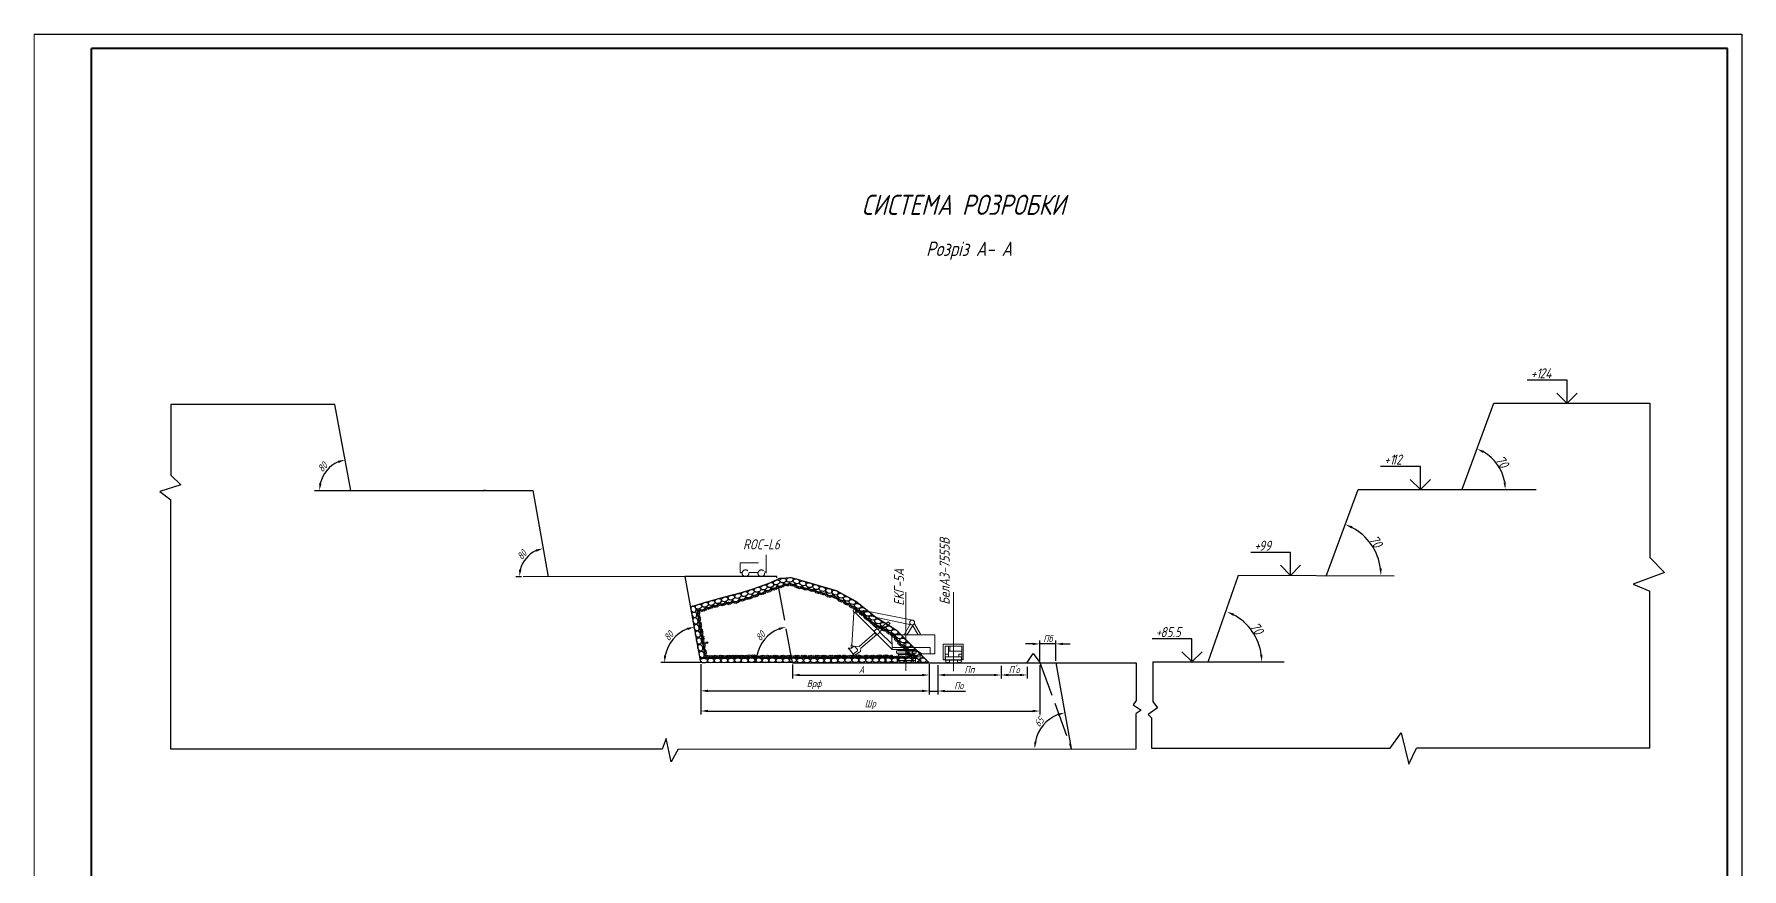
# Model space of a CAD drawing. Header units: millimetres. Extents: x 0 to 594, y 0 to 841.
# Drawn here: x 0 to 594, y 550 to 841 of the extents above; entities that cross this region are included whole.
import ezdxf

# ---------------------------------------------------------------- set-up
doc = ezdxf.new("R2010")
doc.units = ezdxf.units.MM
for name, pattern in [('ACAD_ISO02W100', [15, 12, -3]), ('BORDER2', [22.225, 6.35, -3.175, 6.35, -3.175, 0, -3.175]), ('K5LT_THIN', [0])]:
    doc.linetypes.add(name, pattern=pattern)
doc.layers.add('KONTUR', color=7, linetype='Continuous')
doc.layers.add('Рамка', color=30, linetype='Continuous')
doc.layers.add('Основная', color=7, linetype='Continuous', lineweight=40)
doc.styles.add('Такие дела', font='GOST_A.TTF', dxfattribs={"oblique": 15})
doc.dimstyles.new('ISO-25', dxfattribs={"dimtxt": 2.5, "dimasz": 2.5, "dimexe": 1.25, "dimexo": 0.625, "dimtad": 1, "dimtxsty": 'Standard', "dimcen": 2.5, "dimadec": 0, "dimazin": 0, "dimtfac": 1, "dimtmove": 0, "dimatfit": 3, "dimfxl": 1, "dimarcsym": 0})

# ---------------------------------------------------------------- blocks, each defined once
blk = doc.blocks.new('U0')
at = {"layer": 'KONTUR'}
for p, q in [((0, 841), (594, 841)), ((594, 841), (594, 0))]:
    blk.add_line(p, q, dxfattribs=at)
at = {"layer": 'Основная'}
for p, q in [((20, 5), (20, 836)), ((589, 836), (20, 836)), ((589, 5), (589, 836))]:
    blk.add_line(p, q, dxfattribs=at)
at = {"layer": 'Рамка', "color": 7, "linetype": 'K5LT_THIN', "lineweight": 18}
for q in [(0, 841), (0, 826)]:
    blk.add_line((0, 0), q, dxfattribs=at)
blk = doc.blocks.new('*D144')
at = {"color": 0, "lineweight": -2, "transparency": 16777216}
blk.add_line((263.16, 622.25), (249.89, 622.25), dxfattribs=at)
blk.add_arc((263.78, 622.25), 12.64, 111.72996, 168.64104, dxfattribs=at)
at = {"color": 0, "transparency": 16777216}
for points in [[(258.99, 634.39), (259.22, 633.59), (261.51, 634.68)], [(251.81, 624.69), (250.98, 624.78), (251.14, 622.25)]]:
    blk.add_solid(points, dxfattribs=at)
at = {"layer": 'Defpoints', "color": 0, "transparency": 16777216}
for p in [(258.29, 652.22), (256.19, 632.35), (263.78, 622.25), (263.78, 622.25), (383.31, 622.23)]:
    blk.add_point(p, dxfattribs=at)
at = {"color": 0, "transparency": 16777216, "insert": (252.63, 631.54), "char_height": 2.5, "attachment_point": 5, "rotation": 50.1855, "style": 'Такие дела'}
blk.add_mtext('80', dxfattribs=at)
blk = doc.blocks.new('*D145')
at = {"color": 0, "lineweight": -2, "transparency": 16777216}
blk.add_line((231.26, 622.25), (217.99, 622.25), dxfattribs=at)
blk.add_arc((231.88, 622.25), 12.64, 111.72996, 168.64729, dxfattribs=at)
at = {"color": 0, "transparency": 16777216}
for points in [[(227.09, 634.39), (227.32, 633.59), (229.61, 634.68)], [(219.91, 624.7), (219.08, 624.78), (219.24, 622.25)]]:
    blk.add_solid(points, dxfattribs=at)
at = {"layer": 'Defpoints', "color": 0, "transparency": 16777216}
for p in [(226.39, 652.23), (224.29, 632.35), (231.88, 622.25), (231.88, 622.25), (351.48, 622.25)]:
    blk.add_point(p, dxfattribs=at)
at = {"color": 0, "transparency": 16777216, "insert": (220.73, 631.54), "char_height": 2.5, "attachment_point": 5, "rotation": 50.18862, "style": 'Такие дела'}
blk.add_mtext('80', dxfattribs=at)
blk = doc.blocks.new('*D138')
at = {"color": 0, "lineweight": -2, "transparency": 16777216}
for p, q in [((349.83, 622.87), (349.83, 630.02)), ((355.41, 622.86), (355.41, 630.02)), ((347.33, 628.77), (344.83, 628.77)), ((355.41, 628.77), (349.83, 628.77)), ((357.91, 628.77), (360.41, 628.77))]:
    blk.add_line(p, q, dxfattribs=at)
at = {"color": 0, "transparency": 16777216}
for points in [[(347.33, 629.19), (347.33, 628.36), (349.83, 628.77)], [(357.91, 629.19), (357.91, 628.36), (355.41, 628.77)]]:
    blk.add_solid(points, dxfattribs=at)
at = {"layer": 'Defpoints', "color": 0, "transparency": 16777216}
for p in [(349.83, 628.77), (349.83, 622.25), (355.41, 622.23)]:
    blk.add_point(p, dxfattribs=at)
at = {"color": 0, "transparency": 16777216, "insert": (352.62, 630.65), "char_height": 2.5, "attachment_point": 5, "style": 'Такие дела'}
blk.add_mtext('Пб', dxfattribs=at)
blk = doc.blocks.new('*D146')
at = {"color": 0, "lineweight": -2, "transparency": 16777216}
blk.add_arc((360.78, 592.27), 12.77, 111.4684, 168.77945, dxfattribs=at)
at = {"color": 0, "transparency": 16777216}
for points in [[(355.99, 604.55), (356.22, 603.75), (358.51, 604.83)], [(348.67, 594.71), (347.84, 594.79), (348.01, 592.26)]]:
    blk.add_solid(points, dxfattribs=at)
at = {"layer": 'Defpoints', "color": 0, "transparency": 16777216}
for p in [(355.37, 622.23), (353.12, 602.49), (293.74, 592.25), (360.76, 592.36), (383.33, 592.27)]:
    blk.add_point(p, dxfattribs=at)
at = {"color": 0, "transparency": 16777216, "insert": (349.54, 601.66), "char_height": 2.5, "attachment_point": 5, "rotation": 50.12392, "style": 'Такие дела'}
blk.add_mtext('65', dxfattribs=at)
blk = doc.blocks.new('*D132')
at = {"color": 0, "lineweight": -2, "transparency": 16777216}
for p, q in [((231.87, 621.74), (231.87, 611.17)), ((311.3, 621.73), (311.3, 611.17)), ((234.37, 612.42), (308.8, 612.42))]:
    blk.add_line(p, q, dxfattribs=at)
at = {"color": 0, "transparency": 16777216}
for points in [[(234.37, 612.84), (234.37, 612), (231.87, 612.42)], [(308.8, 612.84), (308.8, 612), (311.3, 612.42)]]:
    blk.add_solid(points, dxfattribs=at)
at = {"layer": 'Defpoints', "color": 0, "transparency": 16777216}
for p in [(231.87, 622.36), (311.3, 622.36), (311.3, 612.42)]:
    blk.add_point(p, dxfattribs=at)
at = {"color": 0, "transparency": 16777216, "insert": (271.28, 614.65), "char_height": 2.5, "attachment_point": 5, "style": 'Такие дела'}
blk.add_mtext('Врф', dxfattribs=at)
blk = doc.blocks.new('*D133')
at = {"color": 0, "lineweight": -2, "transparency": 16777216}
for p, q in [((263.78, 621.62), (263.78, 616.7)), ((266.28, 617.95), (308.8, 617.95)), ((311.3, 621.73), (311.3, 616.7))]:
    blk.add_line(p, q, dxfattribs=at)
at = {"color": 0, "transparency": 16777216}
for points in [[(266.28, 618.37), (266.28, 617.53), (263.78, 617.95)], [(308.8, 618.37), (308.8, 617.53), (311.3, 617.95)]]:
    blk.add_solid(points, dxfattribs=at)
at = {"layer": 'Defpoints', "color": 0, "transparency": 16777216}
for p in [(263.78, 622.25), (311.3, 622.36), (311.3, 617.95)]:
    blk.add_point(p, dxfattribs=at)
at = {"color": 0, "transparency": 16777216, "insert": (287.81, 619.82), "char_height": 2.5, "attachment_point": 5, "style": 'Такие дела'}
blk.add_mtext('А', dxfattribs=at)
blk = doc.blocks.new('*D134')
at = {"color": 0, "lineweight": -2, "transparency": 16777216}
for p, q in [((311.3, 621.42), (311.3, 611.13)), ((314.31, 621.42), (314.31, 611.13)), ((308.8, 612.38), (306.3, 612.38)), ((311.3, 612.38), (314.31, 612.38)), ((316.81, 612.38), (323.91, 612.38))]:
    blk.add_line(p, q, dxfattribs=at)
at = {"color": 0, "transparency": 16777216}
for points in [[(308.8, 612.8), (308.8, 611.97), (311.3, 612.38)], [(316.81, 612.8), (316.81, 611.97), (314.31, 612.38)]]:
    blk.add_solid(points, dxfattribs=at)
at = {"layer": 'Defpoints', "color": 0, "transparency": 16777216}
for p in [(311.3, 622.05), (314.31, 622.05), (314.31, 612.38)]:
    blk.add_point(p, dxfattribs=at)
at = {"color": 0, "transparency": 16777216, "insert": (321.61, 614.26), "char_height": 2.5, "attachment_point": 5, "style": 'Такие дела'}
blk.add_mtext('По', dxfattribs=at)
blk = doc.blocks.new('*D135')
at = {"color": 0, "lineweight": -2, "transparency": 16777216}
for p, q in [((314.31, 621.11), (314.31, 616.71)), ((316.81, 617.96), (333.84, 617.96)), ((336.34, 621.11), (336.34, 616.71))]:
    blk.add_line(p, q, dxfattribs=at)
at = {"color": 0, "transparency": 16777216}
for points in [[(316.81, 618.37), (316.81, 617.54), (314.31, 617.96)], [(333.84, 618.37), (333.84, 617.54), (336.34, 617.96)]]:
    blk.add_solid(points, dxfattribs=at)
at = {"layer": 'Defpoints', "color": 0, "transparency": 16777216}
for p in [(314.31, 621.73), (336.34, 621.73), (336.34, 617.96)]:
    blk.add_point(p, dxfattribs=at)
at = {"color": 0, "transparency": 16777216, "insert": (325.32, 619.83), "char_height": 2.5, "attachment_point": 5, "style": 'Такие дела'}
blk.add_mtext('Пп', dxfattribs=at)
blk = doc.blocks.new('*D136')
at = {"color": 0, "lineweight": -2, "transparency": 16777216}
for p, q in [((336.34, 620.8), (336.34, 616.71)), ((338.84, 617.96), (342.88, 617.96)), ((345.38, 620.8), (345.38, 616.71))]:
    blk.add_line(p, q, dxfattribs=at)
at = {"color": 0, "transparency": 16777216}
for points in [[(338.84, 618.37), (338.84, 617.54), (336.34, 617.96)], [(342.88, 618.37), (342.88, 617.54), (345.38, 617.96)]]:
    blk.add_solid(points, dxfattribs=at)
at = {"layer": 'Defpoints', "color": 0, "transparency": 16777216}
for p in [(336.34, 621.42), (345.38, 621.42), (345.38, 617.96)]:
    blk.add_point(p, dxfattribs=at)
at = {"color": 0, "transparency": 16777216, "insert": (340.86, 619.83), "char_height": 2.5, "attachment_point": 5, "style": 'Такие дела'}
blk.add_mtext("П'о", dxfattribs=at)
blk = doc.blocks.new('*D137')
at = {"color": 0, "lineweight": -2, "transparency": 16777216}
for p, q in [((231.87, 621.42), (231.87, 604.17)), ((349.8, 621.42), (349.8, 604.17)), ((234.37, 605.42), (347.3, 605.42))]:
    blk.add_line(p, q, dxfattribs=at)
at = {"color": 0, "transparency": 16777216}
for points in [[(234.37, 605.84), (234.37, 605), (231.87, 605.42)], [(347.3, 605.84), (347.3, 605), (349.8, 605.42)]]:
    blk.add_solid(points, dxfattribs=at)
at = {"layer": 'Defpoints', "color": 0, "transparency": 16777216}
for p in [(231.87, 622.05), (349.8, 622.05), (349.8, 605.42)]:
    blk.add_point(p, dxfattribs=at)
at = {"color": 0, "transparency": 16777216, "insert": (290.83, 607.65), "char_height": 2.5, "attachment_point": 5, "style": 'Такие дела'}
blk.add_mtext('Шр', dxfattribs=at)
blk = doc.blocks.new('*D139')
at = {"color": 0, "lineweight": -2, "transparency": 16777216}
blk.add_line((169.48, 652.14), (167.52, 652.13), dxfattribs=at)
blk.add_arc((178.76, 652.15), 9.98, 114.50181, 165.70706, dxfattribs=at)
at = {"color": 0, "transparency": 16777216}
for points in [[(174.49, 661.64), (174.74, 660.84), (177, 661.98)], [(169.49, 654.57), (168.67, 654.67), (168.77, 652.14)]]:
    blk.add_solid(points, dxfattribs=at)
at = {"layer": 'Defpoints', "color": 0, "transparency": 16777216}
for p in [(173.4, 682.15), (172.78, 660.15), (170.1, 652.14), (178.76, 652.16), (226.39, 652.23)]:
    blk.add_point(p, dxfattribs=at)
at = {"color": 0, "transparency": 16777216, "insert": (169.66, 659.76), "char_height": 2.5, "attachment_point": 5, "rotation": 50.10444, "style": 'Такие дела'}
blk.add_mtext('80', dxfattribs=at)
blk = doc.blocks.new('*D140')
at = {"color": 0, "lineweight": -2, "transparency": 16777216}
blk.add_arc((110.13, 682.16), 10.88, 113.57519, 166.79221, dxfattribs=at)
at = {"color": 0, "transparency": 16777216}
for points in [[(105.65, 692.53), (105.9, 691.73), (108.17, 692.86)], [(99.95, 684.6), (99.12, 684.69), (99.25, 682.16)]]:
    blk.add_solid(points, dxfattribs=at)
at = {"layer": 'Defpoints', "color": 0, "transparency": 16777216}
for p in [(104.64, 712.14), (103.59, 690.86), (97.52, 682.16), (110.13, 682.16), (173.4, 682.15)]:
    blk.add_point(p, dxfattribs=at)
at = {"color": 0, "transparency": 16777216, "insert": (100.33, 690.33), "char_height": 2.5, "attachment_point": 5, "rotation": 50.1837, "style": 'Такие дела'}
blk.add_mtext('80', dxfattribs=at)

msp = doc.modelspace()

# ---------------------------------------------------------------- linework, layer by layer
at = {"lineweight": 30}
for p, q in [((533.202, 720.519), (519.34, 720.519)), ((533.202, 712.519), (533.202, 720.519)), ((529.665, 716.029), (533.2, 712.493)), ((536.712, 716.029), (533.176, 712.493)), ((482.206, 690.527), (468.343, 690.527)), ((482.206, 682.527), (482.206, 690.527)), ((478.668, 686.036), (482.204, 682.501)), ((485.715, 686.036), (482.179, 682.501)), ((437.014, 660.614), (423.151, 660.614)), ((437.014, 652.614), (437.014, 660.614)), ((433.49, 656.137), (437.026, 652.602)), ((440.537, 656.137), (437.001, 652.602)), ((402.732, 630.54), (388.869, 630.54)), ((402.732, 622.54), (402.732, 630.54)), ((399.208, 626.063), (402.744, 622.528)), ((406.255, 626.063), (402.719, 622.528))]:
    msp.add_line(p, q, dxfattribs=at)
at = {"color": 7}
for p, q in [((496.709, 682.607), (507.703, 712.512)), ((507.703, 712.512), (562.046, 712.513)), ((449.462, 652.361), (460.595, 682.56)), ((460.595, 682.56), (522.501, 682.53)), ((408.375, 622.484), (418.964, 652.683)), ((418.964, 652.683), (473.118, 652.519)), ((389.065, 622.578), (389.065, 608.774)), ((389.14, 622.528), (434.797, 622.528)), ((388.653, 602.902), (388.653, 592.497))]:
    msp.add_line(p, q, dxfattribs=at)
at = {"color": 7, "linetype": 'BORDER2', "lineweight": 9}
for p, q in [((254.61, 659.726), (254.61, 652.159)), ((245.597, 656.945), (254.61, 656.945)), ((245.597, 653.643), (245.597, 656.945)), ((251.795, 653.643), (248.57, 653.643))]:
    msp.add_line(p, q, dxfattribs=at)
at = {"color": 7, "lineweight": 9}
for p, q in [((303.244, 619.352), (303.244, 646.823)), ((319.759, 619.319), (319.759, 646.757)), ((284.371, 628.372), (285.122, 639.748)), ((298.404, 626.862), (285.333, 639.914)), ((285.576, 640.067), (288.368, 639.312)), ((285.751, 640.713), (288.48, 640.146)), ((287.355, 639.583), (293.488, 633.788)), ((305.075, 635.398), (288.151, 639.021)), ((288.532, 640.39), (305.603, 637.067)), ((297.052, 636.506), (293.506, 633.831)), ((294.05, 632.975), (297.703, 635.879)), ((297.052, 636.506), (297.703, 635.879)), ((306.177, 635.755), (308.305, 632.194)), ((286.919, 627.857), (292.37, 632.641)), ((293.116, 632.081), (287.52, 627.319)), ((294.045, 633.021), (298.469, 628.68)), ((298.33, 631.922), (298.404, 626.862)), ((313.303, 631.922), (298.33, 631.922)), ((304.581, 635.409), (302.612, 631.955)), ((305.724, 635.409), (303.596, 631.848)), ((305.645, 635.117), (307.48, 631.955)), ((313.303, 625.311), (313.303, 631.922)), ((283.699, 626.681), (283.098, 627.308)), ((283.098, 627.308), (284.275, 627.308)), ((285.269, 624.721), (283.699, 626.681)), ((284.226, 628.214), (284.291, 628.372)), ((284.275, 627.308), (284.226, 628.214)), ((284.275, 627.308), (285.086, 627.988)), ((284.291, 628.372), (284.327, 628.372)), ((284.327, 628.372), (284.481, 628.372)), ((284.481, 628.372), (284.794, 627.743)), ((286.446, 626.42), (284.955, 625.27)), ((285.086, 627.988), (286.919, 627.857)), ((287.388, 626.184), (285.269, 624.721)), ((285.333, 627.97), (286.446, 626.785)), ((286.446, 626.785), (286.446, 626.42)), ((287.52, 627.319), (287.388, 626.184)), ((298.404, 627.564), (311.639, 627.564)), ((298.404, 626.862), (306.611, 626.862)), ((300.165, 624.237), (300.961, 625.122)), ((306.529, 624.271), (305.765, 625.122)), ((306.611, 626.862), (308.792, 625.311)), ((308.792, 625.311), (313.303, 625.311)), ((311.639, 627.564), (311.639, 625.384)), ((316.963, 625.209), (318.074, 625.209)), ((318, 626.197), (322.634, 626.197)), ((318.012, 627.961), (318.012, 624.259)), ((318.469, 627.973), (318.469, 626.234)), ((321.607, 624.341), (321.607, 625.169)), ((321.607, 625.169), (322.634, 625.169)), ((306.53, 622.958), (300.165, 622.958))]:
    msp.add_line(p, q, dxfattribs=at)
at = {"color": 7}
for points in [[(72.738, 712.141), (47.53, 712.141), (47.53, 712.141)], [(47.53, 712.141), (47.593, 687.505)], [(104.637, 712.141), (72.637, 712.141)], [(110.127, 682.163), (104.637, 712.141)], [(104.637, 712.141), (104.637, 712.141)], [(562.046, 712.513), (562.046, 712.513)], [(562.046, 712.513), (562.046, 658.87)], [(47.593, 687.505), (51.072, 684.152), (43.72, 681.831), (47.593, 678.865)], [(47.593, 592.16), (47.593, 678.865)], [(97.522, 682.163), (173.403, 682.15)], [(157.16, 682.158), (156.331, 682.153)], [(157.16, 682.158), (157.647, 682.158)], [(173.403, 682.15), (178.755, 652.161)], [(245.597, 653.643), (246.317, 653.643)], [(254.614, 653.718), (254.035, 653.718)], [(562.046, 658.87), (567.05, 653.604), (556.206, 649.577), (562.046, 647.099)], [(226.393, 652.228), (170.102, 652.139), (170.102, 652.139)], [(258.292, 652.224), (226.292, 652.224)], [(231.882, 622.25), (226.393, 652.228)], [(228.267, 641.721), (232.828, 643.109), (239.274, 644.893), (246.018, 646.616), (250.441, 648.042), (250.441, 648.042), (256.193, 650.148), (259.407, 651.621), (263.382, 651.932), (279.027, 647.333), (285.817, 643.612), (292.626, 638.2), (299.977, 633.565), (311.302, 622.241)], [(258.292, 652.224), (258.292, 652.224)], [(228.314, 641.735), (228.447, 641.054)], [(562.046, 592.517), (562.046, 647.099)], [(228.447, 641.054), (228.586, 640.289)], [(298.221, 623.856), (231.596, 623.856)], [(345.379, 622.249), (347.528, 625.42), (349.825, 622.249)], [(263.781, 622.246), (219.244, 622.25)], [(263.781, 622.246), (383.314, 622.233)], [(310.815, 622.241), (309.986, 622.237)], [(310.815, 622.241), (311.302, 622.241)], [(355.368, 622.233), (360.759, 592.364)], [(383.314, 622.233), (383.314, 609.11)], [(383.314, 609.11), (382.334, 607.549), (385.05, 605.716), (383.329, 604.562)], [(389.14, 608.774), (390.787, 606.557), (387.537, 604.222), (388.728, 602.902)], [(383.329, 592.274), (383.329, 604.562)], [(223.97, 592.163), (221.524, 587.75), (219.888, 595.821), (218.458, 592.143), (47.593, 592.16)], [(471.654, 592.497), (475.51, 597.785), (478.182, 586.906), (480.886, 592.517)], [(223.97, 592.163), (383.329, 592.274)], [(388.653, 592.497), (471.654, 592.497)], [(562.046, 592.517), (480.886, 592.517)]]:
    msp.add_lwpolyline(points, dxfattribs=at)
at = {"color": 7, "linetype": 'ACAD_ISO02W100'}
for points in [[(263.781, 622.246), (258.292, 652.224)], [(349.825, 622.249), (360.759, 592.364)]]:
    msp.add_lwpolyline(points, dxfattribs=at)
at = {"color": 7, "lineweight": 9}
for points in [[(288.269, 640.18), (288.348, 640.282), (288.419, 640.347), (288.483, 640.383), (288.54, 640.392), (288.589, 640.381), (288.633, 640.355), (288.669, 640.319), (288.7, 640.278), (288.725, 640.236), (288.744, 640.194), (288.759, 640.151), (288.77, 640.108), (288.776, 640.063), (288.78, 640.017), (288.781, 639.968), (288.78, 639.917), (288.778, 639.863), (288.774, 639.807), (288.768, 639.749), (288.759, 639.69), (288.748, 639.63), (288.735, 639.569), (288.718, 639.508), (288.699, 639.447), (288.676, 639.388), (288.649, 639.33), (288.62, 639.274), (288.589, 639.222), (288.556, 639.174), (288.521, 639.131), (288.485, 639.094), (288.448, 639.064), (288.411, 639.04), (288.374, 639.023), (288.337, 639.012), (288.3, 639.006), (288.265, 639.005), (288.232, 639.006), (288.201, 639.01), (288.172, 639.016), (288.146, 639.024), (288.123, 639.035), (288.103, 639.053), (288.087, 639.081), (288.074, 639.122), (288.066, 639.178), (288.061, 639.253), (288.06, 639.35)], [(288.487, 640.142), (288.523, 639.998), (288.547, 639.884), (288.558, 639.792), (288.555, 639.712), (288.535, 639.634), (288.498, 639.547), (288.443, 639.444), (288.367, 639.313)]]:
    msp.add_lwpolyline(points, dxfattribs=at)
for points in [[(298.268, 624.237), (300.165, 624.237), (300.165, 622.254), (298.268, 622.254)], [(299.984, 626.33), (306.827, 626.33), (306.827, 625.61), (299.984, 625.61)], [(300.525, 625.507), (306.364, 625.507), (306.364, 625.122), (300.525, 625.122)], [(300.55, 626.87), (306.39, 626.87), (306.39, 626.484), (300.55, 626.484)], [(306.529, 624.271), (308.427, 624.271), (308.427, 622.287), (306.529, 622.287)], [(316.245, 628.695), (323.135, 628.695), (323.135, 623.177), (316.245, 623.177)], [(316.856, 627.975), (322.653, 627.975), (322.653, 623.142), (316.856, 623.142)], [(316.962, 624.279), (322.565, 624.279), (322.546, 623.142), (316.962, 623.142)], [(317.082, 623.146), (318.353, 623.146), (318.353, 622.248), (317.082, 622.248)], [(321.196, 623.146), (322.467, 623.146), (322.467, 622.248), (321.196, 622.248)]]:
    msp.add_lwpolyline(points, close=True, dxfattribs=at)
at = {"color": 7, "linetype": 'BORDER2', "lineweight": 9}
for centre in [(247.441, 653.361), (252.923, 653.361)]:
    msp.add_circle(centre, 1.163, dxfattribs=at)
at = {"color": 7}
for centre in [(255.653, 647.162), (256.198, 647.495), (256.707, 647.883), (257.349, 647.858), (257.96, 648.029), (258.475, 648.417), (259.098, 648.583), (259.74, 648.595), (260.338, 648.824), (260.821, 649.244), (261.463, 649.292), (262.105, 649.268), (262.69, 649.572), (263.3, 649.332), (263.926, 649.187), (264.575, 649.268), (264.993, 648.778), (265.562, 648.466), (266.196, 648.305), (266.855, 648.441), (267.424, 648.129), (268.018, 647.88), (268.66, 647.848), (269.293, 648.008), (269.783, 647.599), (270.384, 647.375), (271.01, 647.359), (271.636, 647.166), (233.917, 641.246), (235.144, 641.285), (235.672, 641.575), (236.252, 641.853), (236.859, 641.8), (237.453, 641.918), (237.967, 642.239), (238.589, 642.461), (239.167, 642.343), (239.79, 642.432), (240.323, 642.743), (240.946, 642.906), (242.161, 642.95), (242.739, 643.246), (243.39, 643.279), (244.033, 643.206), (244.661, 643.36), (245.194, 643.725), (245.77, 643.995), (246.405, 643.98), (247.026, 644.177), (247.53, 644.579), (248.165, 644.601), (248.808, 644.637), (249.407, 644.871), (249.889, 645.28), (250.525, 645.376), (251.168, 645.513), (252.121, 646.284), (252.77, 646.149), (253.44, 646.266), (254.005, 646.572), (254.388, 647.091), (255.028, 647.041), (272.157, 646.781), (272.767, 646.589), (273.4, 646.609), (273.974, 646.298), (274.604, 646.139), (275.234, 646.218), (275.625, 645.724), (276.192, 645.413), (276.83, 645.269), (277.476, 645.349), (278.098, 645.182), (278.697, 644.91), (279.327, 644.831), (279.701, 644.297), (280.164, 643.858), (280.778, 643.659), (281.425, 643.627), (281.823, 643.141), (282.326, 642.766), (282.932, 642.558), (283.57, 642.463), (283.937, 641.928), (284.472, 641.586), (285.091, 641.421), (230.899, 640.661), (231.032, 638.99), (231.165, 639.618), (231.245, 636.546), (231.251, 638.398), (231.475, 637.796), (231.485, 637.152), (231.634, 636.045), (231.713, 640.415), (231.842, 635.432), (232.347, 640.362), (232.967, 640.52), (233.481, 640.797), (234.537, 641.14), (285.577, 641.023), (286.032, 640.56), (286.574, 640.233), (287.157, 639.938), (287.468, 639.372), (287.963, 638.973), (288.561, 638.742), (288.928, 638.215), (289.319, 637.698), (289.859, 637.379), (290.497, 637.252), (290.76, 636.653), (291.207, 636.175), (291.774, 635.896), (292.404, 635.816), (292.795, 635.306), (231.714, 634.162), (231.81, 634.793), (232.093, 633.64), (232.226, 632.386), (232.269, 633.022), (232.279, 631.747), (232.61, 631.198), (232.652, 629.941), (232.743, 630.58), (293.281, 634.875), (293.872, 634.644), (294.494, 634.596), (294.845, 634.062), (295.379, 633.703), (295.979, 633.486), (296.604, 633.41), (296.923, 632.874), (297.447, 632.491), (298.047, 632.287), (298.398, 631.76), (298.882, 631.348), (299.474, 631.079), (299.608, 630.452), (300.02, 629.95), (300.593, 629.664), (232.727, 629.308), (232.931, 627.452), (233.009, 628.716), (233.089, 628.077), (233.114, 626.865), (233.332, 624.411), (233.336, 625.064), (233.432, 626.306), (233.519, 625.661), (233.989, 629.211), (234.023, 624.497), (234.685, 624.382), (235.347, 624.411), (236.182, 624.44), (236.93, 624.497), (237.477, 624.353), (238.168, 624.411), (238.772, 624.497), (239.434, 624.468), (240.096, 624.382), (240.787, 624.44), (241.449, 624.526), (242.14, 624.468), (242.859, 624.497), (243.521, 624.497), (244.155, 624.526), (244.701, 624.526), (245.306, 624.468), (245.997, 624.526), (246.655, 624.466), (247.268, 624.466), (247.994, 624.535), (248.629, 624.625), (249.242, 624.535), (249.854, 624.603), (250.558, 624.625), (251.102, 624.466), (251.692, 624.33), (252.328, 624.33), (252.94, 624.466), (253.621, 624.489), (254.279, 624.398), (255.074, 624.489), (255.686, 624.444), (256.299, 624.444), (256.958, 624.421), (257.548, 624.557), (258.113, 624.545), (258.766, 624.434), (259.388, 624.306), (259.961, 624.466), (260.614, 624.529), (261.219, 624.354), (261.825, 624.402), (262.526, 624.529), (263.147, 624.513), (263.8, 624.274), (264.501, 624.402), (265.106, 624.545), (265.791, 624.529), (266.46, 624.306), (267.097, 624.497), (267.766, 624.545), (268.355, 624.497), (268.929, 624.29), (269.629, 624.434), (270.139, 624.497), (270.824, 624.418), (271.429, 624.29), (272.066, 624.513), (272.735, 624.513), (273.389, 624.402), (274.073, 624.466), (274.79, 624.513), (275.427, 624.466), (276.049, 624.227), (276.781, 624.481), (277.498, 624.513), (278.119, 624.37), (278.772, 624.466), (279.457, 624.545), (280.094, 624.577), (280.708, 624.338), (281.298, 624.561), (281.919, 624.593), (282.572, 624.45), (283.273, 624.402), (283.894, 624.513), (284.595, 624.513), (285.232, 624.418), (285.853, 624.434), (286.459, 624.657), (287.144, 624.593), (287.717, 624.434), (288.354, 624.29), (288.975, 624.545), (289.612, 624.577), (290.281, 624.402), (290.902, 624.45), (291.507, 624.561), (292.176, 624.529), (292.782, 624.243), (293.355, 624.561), (293.992, 624.641), (294.645, 624.577), (295.219, 624.45), (295.856, 624.657), (296.477, 624.673), (297.066, 624.497), (297.64, 624.227), (298.218, 624.585), (298.645, 624.082), (299.25, 624.194), (299.919, 624.162), (300.524, 623.875), (300.791, 629.055), (301.098, 624.194), (301.178, 628.526), (301.735, 624.273), (301.736, 628.203), (302.372, 628.083), (302.388, 624.209), (302.591, 627.475), (302.962, 624.082), (303.001, 626.988), (303.559, 626.67), (303.599, 624.289), (303.928, 626.144), (303.992, 625.502), (304.22, 624.305), (304.394, 624.993), (304.966, 624.682), (305.44, 624.287), (306.053, 624.115), (306.629, 624.329)]:
    msp.add_circle(centre, 0.322, dxfattribs=at)
at = {"color": 7, "lineweight": 9}
for centre, radius in [((285.704, 640.273), 0.798), ((305.429, 636.236), 0.844), ((293.157, 632.98), 0.882)]:
    msp.add_circle(centre, radius, dxfattribs=at)
at = {"color": 7}
for centre, radius, start, end in [((496.685, 682.543), 15.032, 9.511553, 60.275438), ((449.546, 652.59), 18.93, 7.398814, 62.190714), ((241.524, 642.832), 0.322, 197.811832, 147.580196), ((251.739, 645.806), 0.322, 69.452097, 33.33044), ((231.07, 640.252), 0.322, 159.099649, 66.154341), ((408.391, 622.528), 18.63, 7.694497, 61.808479), ((304.809, 624.13), 0.322, 100.910631, 47.347189), ((305.383, 623.859), 0.322, 130.296234, 34.544792), ((305.967, 624.691), 0.322, 137.723243, 15.691998)]:
    msp.add_arc(centre, radius, start, end, dxfattribs=at)
for centre, major_axis in [((249.352, 646.849), (1.118, 0.382)), ((251.617, 647.627), (1.118, 0.382)), ((253.854, 648.422), (1.118, 0.382)), ((256.106, 649.249), (1.118, 0.382)), ((258.268, 650.201), (1.118, 0.382)), ((260.504, 650.88), (1.174, 0.127)), ((262.863, 651.064), (1.174, 0.127)), ((265.138, 650.561), (-1.129, 0.346)), ((267.391, 649.872), (-1.129, 0.346)), ((269.68, 649.232), (-1.129, 0.346)), ((271.96, 648.546), (-1.129, 0.346)), ((274.19, 647.884), (-1.129, 0.346)), ((276.446, 647.223), (-1.129, 0.346)), ((278.554, 646.635), (-1.129, 0.346)), ((229.337, 640.837), (0.287, -1.146)), ((231.114, 641.753), (1.118, 0.382)), ((233.378, 642.421), (1.118, 0.382)), ((235.643, 643.048), (1.118, 0.382)), ((237.926, 643.676), (1.118, 0.382)), ((240.231, 644.303), (1.118, 0.382)), ((242.523, 644.903), (1.118, 0.382)), ((244.823, 645.485), (1.118, 0.382)), ((247.101, 646.126), (1.118, 0.382)), ((280.589, 645.556), (-1.129, 0.346)), ((282.599, 644.453), (-1.129, 0.346)), ((284.585, 643.326), (-1.129, 0.346)), ((286.497, 642.002), (-1.129, 0.346)), ((288.223, 640.617), (-1.129, 0.346)), ((230.012, 636.788), (0.287, -1.146)), ((230.398, 634.474), (0.287, -1.146)), ((289.971, 639.258), (-1.129, 0.346)), ((291.634, 637.898), (-1.129, 0.346)), ((293.512, 636.625), (-1.129, 0.346)), ((295.535, 635.434), (-1.129, 0.346)), ((230.848, 632.16), (0.287, -1.146)), ((231.266, 629.781), (0.287, -1.146)), ((297.468, 634.209), (-1.129, 0.346)), ((299.347, 632.93), (-1.129, 0.346)), ((300.79, 631.432), (-1.129, 0.346)), ((302.233, 629.962), (-1.129, 0.346)), ((231.684, 627.435), (0.287, -1.146)), ((232.198, 625.121), (0.287, -1.146)), ((232.977, 622.976), (1.181, 0)), ((235.374, 623.013), (1.181, 0)), ((237.7, 623.05), (1.181, 0)), ((240.063, 623.05), (1.181, 0)), ((242.425, 623.05), (1.181, 0)), ((244.788, 623.087), (1.181, 0)), ((247.151, 623.013), (1.181, 0)), ((249.513, 623.124), (1.181, 0)), ((251.987, 623.161), (1.181, 0)), ((254.386, 623.013), (1.181, 0)), ((256.786, 623.087), (1.181, 0)), ((259.2, 623.05), (1.181, 0)), ((261.563, 623.05), (1.181, 0)), ((263.962, 623.087), (1.181, 0)), ((266.435, 623.05), (1.181, 0)), ((268.798, 623.05), (1.181, 0)), ((271.235, 623.013), (1.181, 0)), ((273.634, 623.05), (1.181, 0)), ((275.997, 623.05), (1.181, 0)), ((278.322, 623.05), (1.181, 0)), ((280.759, 623.087), (1.181, 0)), ((283.195, 623.124), (1.181, 0)), ((285.632, 623.087), (1.181, 0)), ((288.031, 623.161), (1.181, 0)), ((290.431, 623.087), (1.181, 0)), ((292.793, 623.124), (1.181, 0)), ((295.119, 623.124), (1.181, 0)), ((297.076, 623.161), (1.181, 0)), ((299.477, 623.075), (1.181, 0)), ((301.838, 623.14), (1.181, 0)), ((303.731, 628.465), (-1.129, 0.346)), ((304.221, 623.075), (1.181, 0)), ((305.188, 627.022), (-1.129, 0.346)), ((306.604, 625.525), (-1.129, 0.346)), ((306.582, 623.054), (1.181, 0)), ((309.136, 623.13), (-1.129, 0.346))]:
    msp.add_ellipse(centre, major_axis=major_axis, ratio=0.6873141, dxfattribs=at)
for centre, major_axis, start_param, end_param in [((252.958, 647.313), (-1.16, -0.225), 6.5807524, 9.5605881), ((252.958, 647.313), (-1.16, -0.225), 4.7841055, 4.8016437), ((255.103, 648.183), (-1.16, -0.225), 6.7053367, 9.472559), ((255.103, 648.183), (-1.16, -0.225), 4.7003337, 4.7674537), ((257.268, 648.99), (-1.16, -0.225), 6.7128402, 9.6478538), ((257.268, 648.99), (-1.16, -0.225), 4.673075, 4.6908751), ((259.519, 649.711), (-1.16, -0.225), 6.4051924, 9.6078299), ((259.519, 649.711), (-1.16, -0.225), 4.6727657, 4.6776075), ((261.539, 650.434), (-1.129, 0.346), 7.1365528, 9.6249941), ((261.539, 650.434), (-1.129, 0.346), 4.7529191, 4.8750466), ((263.811, 650.349), (-1.129, 0.346), 6.8215377, 9.1522946), ((263.811, 650.349), (-1.129, 0.346), 4.6535234, 4.7188168), ((266.019, 649.5), (-1.129, 0.346), 6.3508756, 9.3581377), ((266.019, 649.5), (-1.129, 0.346), 4.6903744, 4.6919566), ((268.23, 649.003), (-1.129, 0.346), 6.5643271, 9.2265172), ((268.23, 649.003), (-1.129, 0.346), 4.5758893, 4.64647), ((270.523, 648.504), (-1.129, 0.346), 6.7454775, 9.0096721), ((272.792, 647.748), (-1.129, 0.346), 0.3665006, 2.8128107), ((272.792, 647.748), (-1.129, 0.346), 4.5600382, 4.6502685), ((274.504, 647.31), (-1.129, 0.346), 4.0531939, 4.1054639), ((232.369, 641.516), (-1.16, -0.225), 6.7058549, 9.2765934), ((232.369, 641.516), (-1.16, -0.225), 4.6925744, 4.7733376), ((234.61, 642.303), (-1.16, -0.225), 6.8558328, 9.0676077), ((234.61, 642.303), (-1.16, -0.225), 4.6319524, 4.8364553), ((236.923, 642.946), (-1.16, -0.225), 6.8514974, 9.0561038), ((236.923, 642.946), (-1.16, -0.225), 4.6533968, 4.8807314), ((239.331, 643.495), (-1.16, -0.225), 6.7015284, 9.1988803), ((239.331, 643.495), (-1.16, -0.225), 4.7738715, 4.9136307), ((241.692, 643.971), (-1.16, -0.225), 6.5088849, 9.3805625), ((241.692, 643.971), (-1.16, -0.225), 4.8539979, 4.8880609), ((244.052, 644.363), (-1.16, -0.225), 6.2393108, 9.6268043), ((244.052, 644.363), (-1.16, -0.225), 4.8824874, 4.9107563), ((246.271, 645.106), (-1.16, -0.225), 6.4605018, 9.4848456), ((246.271, 645.106), (-1.16, -0.225), 4.8517396, 4.863549), ((248.564, 645.742), (-1.16, -0.225), 6.4491343, 9.6015155), ((248.564, 645.742), (-1.16, -0.225), 4.872596, 4.8743528), ((250.729, 646.57), (-1.16, -0.225), 6.6052412, 9.5024395), ((250.729, 646.57), (-1.16, -0.225), 4.7991671, 4.8432434), ((274.504, 647.31), (-1.129, 0.346), 7.0761337, 9.2310646), ((276.693, 646.435), (-1.129, 0.346), 6.2414628, 9.4423783), ((276.693, 646.435), (-1.129, 0.346), 4.0642191, 4.2377488), ((278.976, 645.997), (-1.129, 0.346), 0.2952004, 2.4018709), ((280.927, 644.776), (-1.129, 0.346), 0.0506569, 2.5367236), ((282.997, 643.702), (-1.129, 0.346), 0.1349443, 2.4297416), ((285.013, 642.588), (-1.129, 0.346), 0.1770305, 2.2013988), ((229.626, 639.102), (0.287, -1.146), 3.7524239, 8.5821505), ((230.008, 639.85), (0.287, -1.146), 6.5037742, 8.9120323), ((230.348, 637.63), (0.287, -1.146), 6.5769248, 8.9120323), ((230.698, 635.36), (0.287, -1.146), 6.6286365, 8.9120323), ((286.937, 641.315), (-1.129, 0.346), 0.2478386, 1.9696224), ((288.675, 639.895), (-1.129, 0.346), 0.2165766, 2.0093516), ((290.334, 638.423), (-1.129, 0.346), 0.0137237, 2.0838601), ((292.112, 636.98), (-1.129, 0.346), 0.0137905, 2.3009143), ((294.055, 635.763), (-1.129, 0.346), 0.1219556, 2.3846246), ((231.122, 633.001), (0.287, -1.146), 6.6703699, 8.9120323), ((231.584, 630.691), (0.287, -1.146), 6.5994419, 8.9120323), ((296.04, 634.632), (-1.129, 0.346), 0.1640096, 2.2666436), ((296.04, 634.632), (-1.129, 0.346), 4.0441277, 4.3240453), ((298.09, 633.458), (-1.129, 0.346), 0.3095357, 2.044511), ((299.648, 632.241), (-1.129, 0.346), 0.1137691, 1.7968347), ((300.972, 630.726), (-1.129, 0.346), 6.2525828, 8.2030609), ((302.188, 629.253), (-1.129, 0.346), 5.9999812, 8.4432977), ((231.934, 628.379), (0.287, -1.146), 6.6951576, 8.8766737), ((232.346, 626.007), (0.287, -1.146), 6.8643433, 8.8724952), ((233.966, 623.385), (1.181, 0), 6.8647156, 8.8939149), ((236.425, 623.426), (1.181, 0), 6.8647156, 8.8939149), ((238.883, 623.426), (1.181, 0), 6.8647156, 8.8939149), ((241.473, 623.411), (1.181, 0), 6.8647156, 8.8939149), ((243.644, 623.469), (1.181, 0), 6.8647156, 8.8939149), ((246.093, 623.411), (1.181, 0), 6.8647156, 8.8939149), ((248.379, 623.498), (1.181, 0), 6.8647156, 8.8939149), ((250.405, 623.498), (1.181, 0), 6.8647156, 8.8939149), ((253.56, 623.353), (1.181, 0), 6.8647156, 8.8939149), ((255.586, 623.353), (1.181, 0), 6.8647156, 8.8939149), ((257.992, 623.431), (1.181, 0), 6.8647156, 8.8939149), ((260.525, 623.413), (1.181, 0), 6.8647156, 8.8939149), ((262.768, 623.431), (1.181, 0), 6.8647156, 8.8939149), ((265.372, 623.431), (1.181, 0), 6.8647156, 8.8939149), ((267.778, 623.431), (1.181, 0), 6.8647156, 8.8939149), ((270.22, 623.377), (1.181, 0), 6.8647156, 8.8939149), ((272.484, 623.398), (1.181, 0), 6.8647156, 8.8939149), ((274.757, 623.455), (1.181, 0), 6.8647156, 8.8939149), ((277.246, 623.398), (1.181, 0), 6.8647156, 8.8939149), ((279.643, 623.443), (1.181, 0), 6.8647156, 8.8939149), ((281.949, 623.455), (1.181, 0), 6.8647156, 8.8939149), ((284.459, 623.443), (1.181, 0), 6.8647156, 8.8939149), ((286.765, 623.523), (1.181, 0), 6.8647156, 8.8939149), ((289.434, 623.477), (1.181, 0), 6.8647156, 8.8939149), ((291.672, 623.466), (1.181, 0), 6.8647156, 8.8939149), ((294.014, 623.516), (1.181, 0), 6.8647156, 8.8939149), ((296.182, 623.524), (1.181, 0), 6.8647156, 8.8939149), ((303.96, 627.738), (-1.129, 0.346), 0.0001123, 1.9085373), ((302.188, 629.253), (-1.129, 0.346), 9.9023182, 10.0331068), ((305.369, 625.753), (-1.129, 0.346), 5.7465414, 8.5844641), ((305.369, 625.753), (-1.129, 0.346), 10.5867793, 10.5968884), ((308.074, 624.055), (-1.129, 0.346), 3.4303542, 7.0178472), ((296.182, 623.524), (1.181, 0), 4.6334183, 4.6752232), ((308.074, 624.055), (-1.129, 0.346), 7.725738, 7.9848361)]:
    msp.add_ellipse(centre, major_axis=major_axis, ratio=0.6873141, start_param=start_param, end_param=end_param, dxfattribs=at)
for points in [[(503.963, 695.219), (504.315, 695.975), (501.872, 696.652)], [(511.926, 685.061), (511.096, 684.992), (511.718, 682.535)], [(458.208, 668.953), (458.547, 669.714), (456.094, 670.351)], [(468.734, 655.054), (467.902, 655.002), (468.476, 652.533)], [(417.021, 638.568), (417.364, 639.327), (414.915, 639.978)], [(427.269, 625.05), (426.438, 624.994), (427.021, 622.528)]]:
    msp.add_solid(points, dxfattribs=at)

# ---------------------------------------------------------------- block references
at = {"layer": 'Рамка'}
msp.add_blockref('U0', (0, 0), dxfattribs=at)

# ---------------------------------------------------------------- texts
at = {"style": 'Такие дела', "oblique": 15}
for s, height, p in [('СИСТЕМА РОЗРОБКИ', 7, (287.879, 778.093)), ('Розріз A- A', 5, (310.255, 763.782)), ('24', 3.5, (523.664, 721.172)), ('+1', 3.5, (520.606, 721.172)), ('+1', 3.5, (469.609, 691.179)), ('12', 3.5, (472.335, 691.179)), ('+', 3.5, (424.417, 661.266)), ('99', 3.5, (426.045, 661.185)), ('+', 3.5, (390.135, 631.192)), ('85.5', 3.5, (391.777, 631.138))]:
    msp.add_text(s, height=height, dxfattribs=at).set_placement(p)
msp.add_text('БелАЗ-7555В', height=3.5, rotation=90, dxfattribs=at).set_placement((318.446, 642.416))
at = {"color": 7, "style": 'Такие дела', "oblique": 15}
msp.add_text('ROC-L6', height=3.5, dxfattribs=at).set_placement((246.582, 661.673))
msp.add_text('ЕКГ-5A', height=3.5, rotation=90, dxfattribs=at).set_placement((302.611, 642.038))
at = {"color": 7, "char_height": 3.5, "attachment_point": 5, "style": 'Такие дела'}
for insert, rotation in [((510.554, 692.215), 304.893495), ((466.631, 664.463), 304.794764), ((425.24, 634.216), 304.751488)]:
    msp.add_mtext('70', dxfattribs=dict(at, insert=insert, rotation=rotation))

# ---------------------------------------------------------------- dimensions: what is measured, and where the dimension line sits
at = {"color": 7}
for base, line1, line2, text, override, picture, middle in [((103.594, 690.857), ((97.522, 682.163), (173.403, 682.15)), ((110.127, 682.163), (104.637, 712.141)), '80', {"dimtxsty": 'Такие дела'}, '*D140', (100.331, 690.327)), ((172.779, 660.15), ((173.403, 682.15), (178.755, 652.161)), ((226.393, 652.228), (170.102, 652.139)), '80', {"dimtxsty": 'Такие дела'}, '*D139', (169.657, 659.76)), ((224.291, 632.353), ((231.882, 622.25), (226.393, 652.228)), ((231.882, 622.25), (351.482, 622.25)), '80', {"dimdec": 0, "dimtxsty": 'Такие дела', "dimazin": 2}, '*D145', (220.733, 631.542)), ((256.191, 632.351), ((263.781, 622.246), (258.292, 652.224)), ((263.781, 622.246), (383.314, 622.233)), '80', {"dimdec": 0, "dimtxsty": 'Такие дела', "dimazin": 2}, '*D144', (252.633, 631.54)), ((353.124, 602.487), ((293.745, 592.248), (383.329, 592.274)), ((355.368, 622.233), (360.759, 592.364)), '65', {"dimdec": 0, "dimtxsty": 'Такие дела', "dimazin": 2}, '*D146', (349.538, 601.656))]:
    dim = msp.add_angular_dim_2l(base=base, line1=line1, line2=line2, text=text, dimstyle='ISO-25', override=override, dxfattribs=at)
    dim.commit()
    dim.dimension.update_dxf_attribs({"geometry": picture, "text_midpoint": middle})
for base, p1, p2, text, picture, middle in [((349.834, 628.774), (355.413, 622.233), (349.834, 622.249), 'Пб', '*D138', (352.623, 630.65)), ((349.801, 605.419), (231.865, 622.049), (349.801, 622.049), 'Шр', '*D137', (290.833, 607.652)), ((314.306, 612.385), (311.302, 622.047), (314.306, 622.047), 'По', '*D134', (321.607, 614.261)), ((336.341, 617.957), (314.306, 621.735), (336.341, 621.735), 'Пп', '*D135', (325.324, 619.833)), ((345.378, 617.957), (336.341, 621.422), (345.378, 621.422), "П'о", '*D136', (340.86, 619.833))]:
    dim = msp.add_linear_dim(base=base, p1=p1, p2=p2, text=text, dimstyle='ISO-25', override={"dimtxsty": 'Такие дела'}, dxfattribs=at)
    dim.commit()
    dim.dimension.update_dxf_attribs({"geometry": picture, "text_midpoint": middle})
for base, p1, text, picture, middle in [((311.302, 612.419), (231.865, 622.361), 'Врф', '*D132', (271.284, 612.419)), ((311.302, 617.949), (263.781, 622.246), 'А', '*D133', (287.812, 617.949))]:
    dim = msp.add_linear_dim(base=base, p1=p1, p2=(311.302, 622.36), text=text, dimstyle='ISO-25', override={"dimtxsty": 'Такие дела'}, dxfattribs=at)
    dim.commit()
    dim.dimension.update_dxf_attribs({"geometry": picture, "text_midpoint": middle, "dimtype": 160})

doc.saveas('drawing.dxf')
